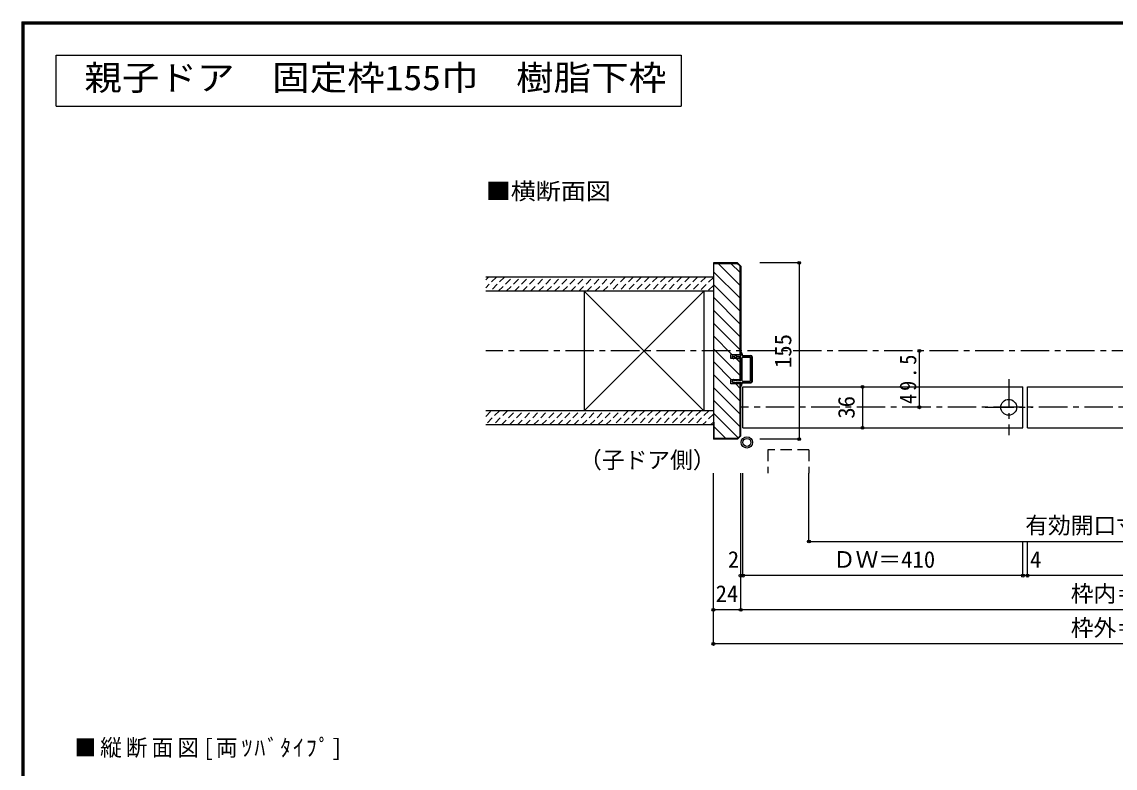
# Model space of a CAD drawing. Units: millimetres at full size, sheet at 1:5; details may follow other scales. Extents: x -973 to 977, y -718 to 696.
# Drawn here: x -973 to -13, y 40 to 696 of the extents above; entities that cross this region are included whole.
import ezdxf
from ezdxf.enums import TextEntityAlignment as Align

# ---------------------------------------------------------------- set-up
doc = ezdxf.new("R2010")
doc.units = ezdxf.units.MM
doc.header["$LTSCALE"] = 5
doc.header["$PDMODE"] = 32
doc.header["$PDSIZE"] = 2.5
for name, pattern in [('CHAIN1', [8, 5, -1, 1, -1]), ('DASHED1', [1.8, 1.2, -0.6]), ('DASHED2', [3, 2, -1])]:
    doc.linetypes.add(name, pattern=pattern)
for name, color, linetype in [('0-0_補助線', 7, 'Continuous'), ('0-1_通り芯', 4, 'CHAIN1'), ('0-2_柱', 3, 'Continuous'), ('0-3_仕上', 7, 'Continuous'), ('0-4_枠', 3, 'Continuous'), ('0-6_扉', 6, 'Continuous'), ('0-7_金物', 7, 'Continuous'), ('0-A_文字', 3, 'Continuous'), ('0-B_寸法', 7, 'Continuous'), ('0-C_ﾊｯﾁ', 4, 'DASHED1'), ('F-1_通り芯', 6, 'Continuous')]:
    doc.layers.add(name, color=color, linetype=linetype)
doc.styles.add('ＭＳ ゴシック', font='')
doc.styles.get('ＭＳ ゴシック').set_extended_font_data('MS Gothic')

# ---------------------------------------------------------------- blocks, each defined once
blk = doc.blocks.new('01')
at = {"layer": '0-0_補助線'}
for p, q in [((-14.5, 0.346), (-14.5, -0.449)), ((-14.3, 0.346), (-14.3, -0.449)), ((-12.045, -0.049), (-14.178, 0.444)), ((-12, 0.146), (-14.133, 0.639)), ((-11.475, 5.146), (-12.298, 4.504)), ((-12.175, 4.146), (-11.475, 4.146)), ((-12.045, -0.049), (-11.993, 0.145)), ((-11.475, 0.146), (-12, 0.146)), ((-11.475, 7.146), (-11.475, 5.146)), ((-11.475, 4.146), (-11.475, 0.146)), ((-10.68, 7.55), (-9.257, 6.508)), ((-9.375, 6.146), (-10.075, 6.146)), ((-10.075, 3.146), (-10.075, 6.146)), ((-10.075, 3.146), (-9.252, 2.504)), ((-9.375, 2.146), (-10.075, 2.146)), ((-10.075, 0.146), (-10.075, 2.146)), ((-10.075, 0.146), (10.075, 0.146)), ((10.075, 3.146), (9.252, 2.504)), ((10.68, 7.55), (9.257, 6.508)), ((9.375, 6.146), (10.075, 6.146)), ((9.375, 2.146), (10.075, 2.146)), ((10.075, 3.146), (10.075, 6.146)), ((10.075, 0.146), (10.075, 2.146)), ((11.475, 7.146), (11.475, 5.146)), ((11.475, 5.146), (12.298, 4.504)), ((12.175, 4.146), (11.475, 4.146)), ((11.475, 4.146), (11.475, 0.146)), ((11.475, 0.146), (12, 0.146)), ((12.045, -0.049), (11.993, 0.145)), ((12, 0.146), (14.133, 0.639)), ((12.045, -0.049), (14.178, 0.444)), ((14.3, 0.346), (14.3, -0.449)), ((14.5, 0.346), (14.5, -0.449)), ((-14.265, -0.741), (-12.235, -1.196)), ((-14.222, -0.546), (-12.191, -1.001)), ((-12, -1.488), (-12, -8.854)), ((-11.8, -1.488), (-11.8, -8.854)), ((-10.6, -1.554), (-10.6, -8.154)), ((-10.3, -1.254), (10.3, -1.254)), ((-10.3, -8.454), (10.3, -8.454)), ((10.6, -1.554), (10.6, -8.154)), ((11.8, -1.488), (11.8, -8.854)), ((12, -1.488), (12, -8.854)), ((14.222, -0.546), (12.191, -1.001)), ((14.265, -0.741), (12.235, -1.196)), ((-11, -9.654), (11, -9.654)), ((11, -9.854), (-11, -9.854))]:
    blk.add_line(p, q, dxfattribs=at)
for centre, radius, start, end in [((-14.2, 0.346), 0.3, 77.00048, 180), ((-14.2, 0.346), 0.1, 77.00048, 180), ((-12.175, 4.346), 0.2, 127.96957, 270), ((-10.975, 7.146), 0.5, 53.78053, 180), ((-9.375, 6.346), 0.2, 270, 53.78053), ((-9.375, 2.346), 0.2, 270, 52.03043), ((9.375, 6.346), 0.2, 126.21947, 270), ((9.375, 2.346), 0.2, 127.96957, 270), ((10.975, 7.146), 0.5, 0, 126.21947), ((12.175, 4.346), 0.2, 270, 52.03043), ((14.2, 0.346), 0.3, 0, 102.99952), ((14.2, 0.346), 0.1, 0, 102.99952), ((-14.2, -0.449), 0.3, 180, 257.3929), ((-14.2, -0.449), 0.1, 180, 257.3929), ((-12.3, -1.488), 0.3, 0, 76.0718), ((-12.3, -1.488), 0.5, 0, 76.0718), ((-11, -8.854), 1, 180, 270), ((-11, -8.854), 0.8, 180, 270), ((-10.3, -1.554), 0.3, 90, 180), ((-10.3, -8.154), 0.3, 180, 270), ((10.3, -1.554), 0.3, 0, 90), ((10.3, -8.154), 0.3, 270, 0), ((11, -8.854), 1, 270, 0), ((11, -8.854), 0.8, 270, 0), ((12.3, -1.488), 0.5, 103.9282, 180), ((12.3, -1.488), 0.3, 103.9282, 180), ((14.2, -0.449), 0.1, 282.6071, 0), ((14.2, -0.449), 0.3, 282.6071, 0)]:
    blk.add_arc(centre, radius, start, end, dxfattribs=at)

msp = doc.modelspace()

# ---------------------------------------------------------------- linework, layer by layer
at = {"layer": '0-1_通り芯'}
for p, q in [((569.153, 406.5), (-565.847, 406.5)), ((345.153, 357), (-341.847, 357))]:
    msp.add_line(p, q, dxfattribs=at)
at = {"layer": '0-1_通り芯', "color": 7}
for p, q in [((-106.384, 381.796), (-106.384, 332.563)), ((-126.919, 357), (-85.133, 357))]:
    msp.add_line(p, q, dxfattribs=at)
at = {"layer": '0-1_通り芯', "color": 7, "linetype": 'Continuous'}
msp.add_circle((-106.384, 357), 7, dxfattribs=at)
at = {"layer": '0-2_柱'}
for p, q in [((-479.347, 459), (-479.347, 354)), ((-374.347, 459), (-374.347, 354))]:
    msp.add_line(p, q, dxfattribs=at)
at = {"layer": '0-2_柱', "color": 7}
for p, q in [((-374.347, 354), (-479.347, 459)), ((-479.347, 354), (-374.347, 459))]:
    msp.add_line(p, q, dxfattribs=at)
at = {"layer": '0-3_仕上', "color": 2}
for p, q in [((-365.847, 471.5), (-565.847, 471.5)), ((-365.847, 459), (-565.847, 459)), ((-365.847, 354), (-565.847, 354)), ((-365.847, 341.5), (-565.847, 341.5))]:
    msp.add_line(p, q, dxfattribs=at)
at = {"layer": '0-4_枠'}
for p, q in [((-365.847, 484), (-365.847, 329)), ((-344.675, 484), (-365.847, 484)), ((-344.883, 483.5), (-342.347, 480.964)), ((-344.675, 484), (-341.847, 481.172)), ((-342.347, 403.5), (-342.347, 480.964)), ((-341.847, 481.172), (-341.847, 403.5)), ((-365.347, 469), (-365.847, 469)), ((-341.847, 399.8), (-350.347, 399.8)), ((-342.347, 381.2), (-342.347, 399.8)), ((-341.847, 381.2), (-341.847, 399.8)), ((-350.347, 377.5), (-350.347, 381.2)), ((-341.847, 381.2), (-350.347, 381.2)), ((-341.847, 377.5), (-350.347, 377.5)), ((-342.347, 332.036), (-342.347, 377.5)), ((-341.847, 331.828), (-341.847, 377.5)), ((-365.347, 344), (-365.847, 344)), ((-365.347, 344), (-365.347, 329.5)), ((-344.675, 329), (-365.847, 329)), ((-344.882, 329.5), (-365.347, 329.5)), ((-344.882, 329.5), (-342.347, 332.036)), ((-344.675, 329), (-341.847, 331.828))]:
    msp.add_line(p, q, dxfattribs=at)
for points in [[(-365.347, 469), (-365.347, 483.5), (-344.883, 483.5)], [(-350.347, 399.8), (-350.347, 403.5), (-341.847, 403.5)]]:
    msp.add_lwpolyline(points, dxfattribs=at)
at = {"layer": '0-6_扉'}
for p, q in [((-93.884, 339), (-93.884, 375)), ((-89.884, 339), (-89.884, 375)), ((-89.884, 375), (116.635, 375)), ((-339.847, 339), (-93.884, 339)), ((-89.884, 339), (116.635, 339))]:
    msp.add_line(p, q, dxfattribs=at)
at = {"layer": '0-6_扉', "linetype": 'DASHED2'}
msp.add_line((-281.852, 319.724), (-281.852, 299), dxfattribs=at)
at = {"layer": '0-6_扉'}
msp.add_lwpolyline([(-339.847, 339), (-339.847, 375), (-93.884, 375)], dxfattribs=at)
at = {"layer": '0-6_扉', "linetype": 'DASHED2'}
msp.add_lwpolyline([(-281.852, 319.724), (-317.852, 319.724), (-317.852, 299)], dxfattribs=at)
at = {"layer": '0-7_金物'}
for radius in [5, 3.5]:
    msp.add_circle((-336.383, 326.172), radius, dxfattribs=at)
at = {"layer": '0-A_文字'}
for p, q in [((-943.333, 621.667), (-943.333, 666.667)), ((-943.333, 666.667), (-394.048, 666.667)), ((-394.048, 666.667), (-394.048, 621.667)), ((-943.333, 621.667), (-394.048, 621.667))]:
    msp.add_line(p, q, dxfattribs=at)
at = {"layer": '0-B_寸法', "color": 4}
for p, q in [((-290.425, 484), (-324.947, 484)), ((-184.837, 357), (-184.837, 406.5)), ((-234.837, 375), (-234.837, 339)), ((-365.847, 149), (-365.847, 299)), ((-341.847, 179), (-341.847, 299)), ((-339.847, 209), (-339.847, 299)), ((-281.852, 239), (-281.852, 299)), ((-281.852, 239), (285.158, 239)), ((-93.884, 209), (-93.884, 239)), ((-89.884, 209), (-89.884, 239)), ((345.153, 209), (-341.847, 209)), ((369.153, 179), (-365.847, 179)), ((369.153, 149), (-365.847, 149))]:
    msp.add_line(p, q, dxfattribs=at)
msp.add_lwpolyline([(-290.425, 484), (-290.425, 329), (-324.947, 329)], dxfattribs=at)
at = {"layer": '0-B_寸法'}
for p in [(-290.425, 484), (-184.837, 406.5), (-234.837, 375), (-184.837, 357), (-234.837, 339), (-290.425, 329), (-281.852, 239), (-341.847, 209), (-339.847, 209), (-93.884, 209), (-89.884, 209), (-365.847, 179), (-341.847, 179), (-365.847, 149)]:
    msp.add_point(p, dxfattribs=at)
at = {"layer": '0-C_ﾊｯﾁ', "linetype": 'Continuous'}
for p, q in [((-361.68, 483.5), (-342.347, 464.166)), ((-350.367, 483.5), (-342.347, 475.48)), ((-365.347, 475.853), (-342.347, 452.853)), ((-365.847, 465.039), (-342.347, 441.539)), ((-365.847, 453.726), (-342.347, 430.225)), ((-365.847, 442.412), (-342.347, 418.912)), ((-365.847, 431.098), (-342.347, 407.598)), ((-365.847, 419.784), (-349.563, 403.5)), ((-365.847, 408.47), (-342.347, 384.97)), ((-365.847, 397.157), (-349.89, 381.2)), ((-345.863, 399.8), (-342.347, 396.284)), ((-365.847, 385.843), (-342.347, 362.343)), ((-346.19, 377.5), (-342.347, 373.657)), ((-365.847, 374.529), (-342.347, 351.029)), ((-365.847, 363.216), (-342.347, 339.716)), ((-365.847, 351.902), (-344.164, 330.219)), ((-365.347, 340.088), (-354.759, 329.5))]:
    msp.add_line(p, q, dxfattribs=at)
at = {"layer": '0-C_ﾊｯﾁ'}
for p, q in [((-565.847, 469.168), (-563.515, 471.5)), ((-556.444, 471.5), (-565.847, 462.097)), ((-549.373, 471.5), (-561.873, 459)), ((-554.802, 459), (-542.302, 471.5)), ((-547.731, 459), (-535.231, 471.5)), ((-540.66, 459), (-528.16, 471.5)), ((-533.589, 459), (-521.089, 471.5)), ((-526.518, 459), (-514.018, 471.5)), ((-519.447, 459), (-506.947, 471.5)), ((-512.376, 459), (-499.876, 471.5)), ((-505.305, 459), (-492.805, 471.5)), ((-498.234, 459), (-485.734, 471.5)), ((-491.162, 459), (-478.662, 471.5)), ((-484.091, 459), (-471.591, 471.5)), ((-477.02, 459), (-464.52, 471.5)), ((-469.949, 459), (-457.449, 471.5)), ((-462.878, 459), (-450.378, 471.5)), ((-443.307, 471.5), (-455.807, 459)), ((-436.236, 471.5), (-448.736, 459)), ((-429.165, 471.5), (-441.665, 459)), ((-422.094, 471.5), (-434.594, 459)), ((-415.023, 471.5), (-427.523, 459)), ((-407.952, 471.5), (-420.452, 459)), ((-400.881, 471.5), (-413.381, 459)), ((-393.81, 471.5), (-406.31, 459)), ((-386.739, 471.5), (-399.239, 459)), ((-379.668, 471.5), (-392.168, 459)), ((-372.596, 471.5), (-385.096, 459)), ((-365.847, 471.178), (-378.025, 459)), ((-365.847, 464.107), (-370.954, 459)), ((-565.847, 348.96), (-560.807, 354)), ((-553.736, 354), (-565.847, 341.889)), ((-546.665, 354), (-559.165, 341.5)), ((-552.094, 341.5), (-539.594, 354)), ((-545.023, 341.5), (-532.523, 354)), ((-537.952, 341.5), (-525.452, 354)), ((-530.881, 341.5), (-518.381, 354)), ((-523.81, 341.5), (-511.31, 354)), ((-516.739, 341.5), (-504.239, 354)), ((-509.668, 341.5), (-497.168, 354)), ((-502.596, 341.5), (-490.096, 354)), ((-495.525, 341.5), (-483.025, 354)), ((-488.454, 341.5), (-475.954, 354)), ((-481.383, 341.5), (-468.883, 354)), ((-474.312, 341.5), (-461.812, 354)), ((-467.241, 341.5), (-454.741, 354)), ((-460.17, 341.5), (-447.67, 354)), ((-440.599, 354), (-453.099, 341.5)), ((-433.528, 354), (-446.028, 341.5)), ((-426.457, 354), (-438.957, 341.5)), ((-419.386, 354), (-431.886, 341.5)), ((-412.315, 354), (-424.815, 341.5)), ((-405.244, 354), (-417.744, 341.5)), ((-398.173, 354), (-410.673, 341.5)), ((-391.101, 354), (-403.601, 341.5)), ((-384.03, 354), (-396.53, 341.5)), ((-376.959, 354), (-389.459, 341.5)), ((-369.888, 354), (-382.388, 341.5)), ((-365.847, 350.97), (-375.317, 341.5)), ((-365.847, 343.899), (-368.246, 341.5))]:
    msp.add_line(p, q, dxfattribs=at)
at = {"layer": 'F-1_通り芯'}
for p, q in [((-973.347, 695.833), (-973.347, -700.833)), ((-973.347, 695.833), (976.653, 695.833)), ((-973.347, 695), (976.653, 695)), ((-973.347, 694.167), (976.653, 694.167)), ((-972.514, 695.833), (-972.514, -700.833)), ((-971.68, 695.833), (-971.68, -700.833))]:
    msp.add_line(p, q, dxfattribs=at)

# ---------------------------------------------------------------- block references
at = {"layer": '0-7_金物', "rotation": 90}
msp.add_blockref('01', (-341.701, 390.5), dxfattribs=at)

# ---------------------------------------------------------------- texts
at = {"layer": '0-A_文字', "style": 'ＭＳ ゴシック', "width": 1.1}
msp.add_text('親子ドア\u3000固定枠155巾\u3000樹脂下枠', height=21.99, dxfattribs=at).set_placement((-918.482, 629.167), align=Align.BOTTOM_LEFT)
at = {"layer": '0-A_文字', "color": 7, "style": 'ＭＳ ゴシック', "width": 1.1}
msp.add_text('■横断面図', height=14.66, dxfattribs=at).set_placement((-565.847, 535.24), align=Align.BOTTOM_LEFT)
at = {"layer": '0-A_文字', "color": 7, "style": 'ＭＳ ゴシック'}
msp.add_text('（子ドア側）', height=14.66, dxfattribs=at).set_placement((-483.847, 299), align=Align.BOTTOM_LEFT)
at = {"layer": '0-A_文字', "color": 7, "insert": (-927.194, 47.089), "char_height": 14.66, "attachment_point": 7, "style": 'ＭＳ ゴシック'}
msp.add_mtext('\\T1.19;\\W0.95;■縦断面図[両ﾂﾊﾞﾀｲﾌﾟ]', dxfattribs=at)
at = {"layer": '0-B_寸法', "style": 'ＭＳ ゴシック'}
for s, p in [('155', (-292.925, 391.5)), ('36', (-237.337, 347))]:
    msp.add_text(s, height=14.66, rotation=90, dxfattribs=at).set_placement(p, align=Align.BOTTOM_LEFT)
for s, p in [('有効開口寸法＝1,021', (-91.847, 241.5)), ('ＤＷ＝410', (-260.865, 211.5)), ('2', (-353.169, 211.5)), ('4', (-87.65, 211.5)), ('枠内＝1,141', (-51.847, 181.5)), ('24', (-363.847, 181.5)), ('枠外＝1,189', (-51.847, 151.5))]:
    msp.add_text(s, height=14.66, dxfattribs=at).set_placement(p, align=Align.BOTTOM_LEFT)
at = {"layer": '0-B_寸法', "insert": (-187.337, 359.875), "char_height": 14.66, "attachment_point": 7, "rotation": 90, "style": 'ＭＳ ゴシック'}
msp.add_mtext('\\T1.28;\\W0.9;49.5', dxfattribs=at)

doc.saveas('drawing.dxf')
